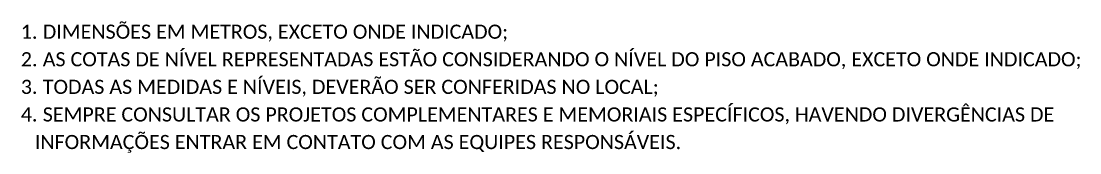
# Model space of a CAD drawing. Header units: metres. Extents: x -8 to 121, y -57 to 15.
# Drawn here: x 105.7 to 120.71, y 8.03 to 9.89 of the extents above; entities that cross this region are included whole.
import ezdxf

# ---------------------------------------------------------------- set-up
doc = ezdxf.new("R2010")
doc.units = ezdxf.units.M
doc.layers.add('G-ANNO-TEXT', color=7, linetype='Continuous', lineweight=5)
doc.styles.add('Calibri_2', font='calibri.ttf', dxfattribs={"height": 0.2})

msp = doc.modelspace()

# ---------------------------------------------------------------- texts
at = {"layer": 'G-ANNO-TEXT', "char_height": 0.2, "attachment_point": 1, "style": 'Calibri_2'}
for s, insert, width in [('1.', (105.6994, 9.8411), 0.376932), ('DIMENSÕES EM METROS, EXCETO ONDE INDICADO;', (106.0103, 9.8411), 8.145145), ('2.', (105.6994, 9.4509), 0.376932), ('AS COTAS DE NÍVEL REPRESENTADAS ESTÃO CONSIDERANDO O NÍVEL DO PISO ACABADO, EXCETO ONDE INDICADO;', (106.0103, 9.4509), 18.21434), ('3.', (105.6994, 9.0606), 0.376932), ('TODAS AS MEDIDAS E NÍVEIS, DEVERÃO SER CONFERIDAS NO LOCAL;', (106.0103, 9.0606), 10.790714), ('SEMPRE CONSULTAR OS PROJETOS COMPLEMENTARES E MEMORIAIS ESPECÍFICOS, HAVENDO DIVERGÊNCIAS DE ', (106.0103, 8.6703), 17.773412), ('4.', (105.6994, 8.6703), 0.376932), ('INFORMAÇÕES ENTRAR EM CONTATO COM AS EQUIPES RESPONSÁVEIS.', (105.8978, 8.2801), 11.303794)]:
    msp.add_mtext(s, dxfattribs=dict(at, insert=insert, width=width))

doc.saveas('drawing.dxf')
